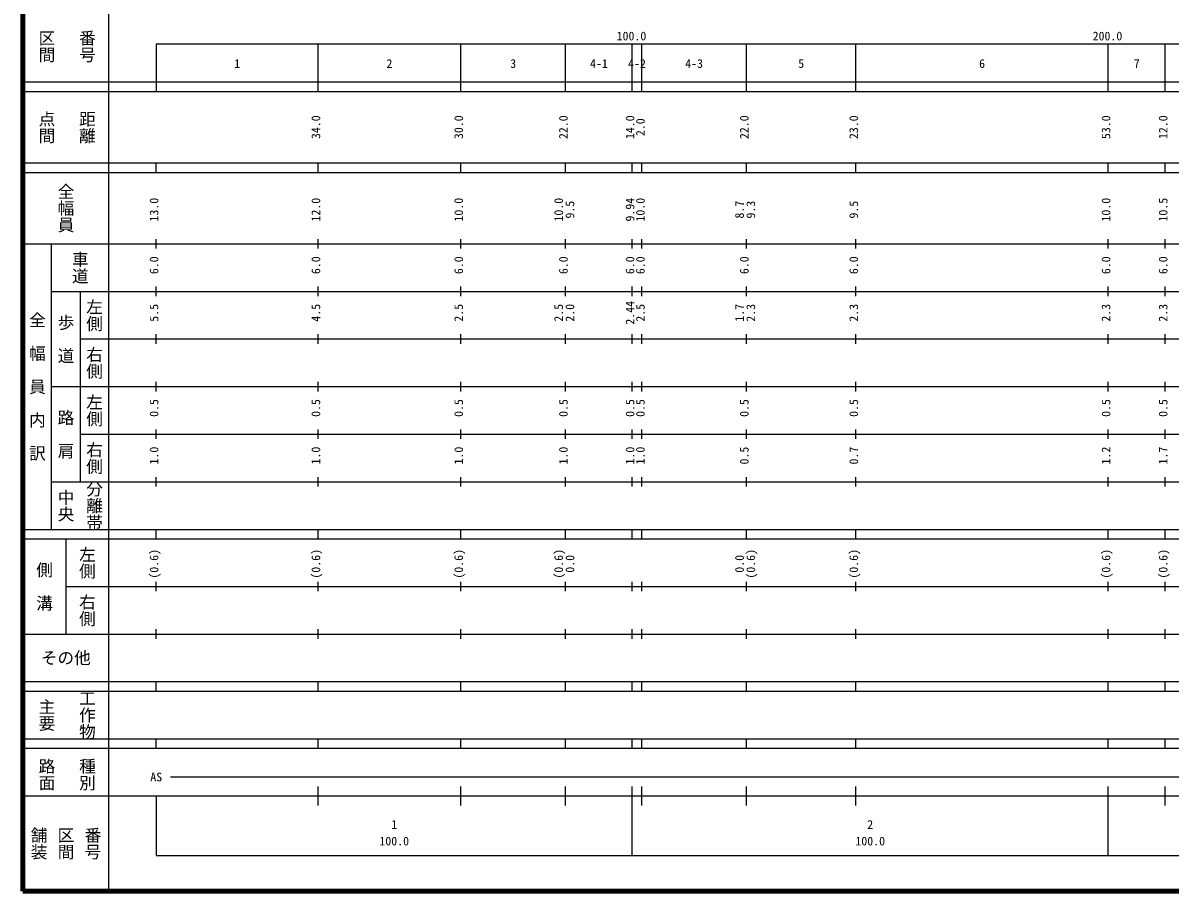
# Model space of a CAD drawing. Units: millimetres, scale not verified. Extents: x 40000 to 680000, y 20000 to 380000.
# Drawn here: x 40000 to 280994, y 20000 to 202409 of the extents above; entities that cross this region are included whole.
import ezdxf
from ezdxf.enums import TextEntityAlignment as Align

# ---------------------------------------------------------------- set-up
doc = ezdxf.new("R2010")
doc.units = ezdxf.units.MM
doc.header["$LTSCALE"] = 1000
doc.layers.add('M-TTL', color=2, linetype='Continuous', lineweight=140)
doc.layers.add('M-TTL-BAND', color=7, linetype='Continuous', lineweight=25)
doc.styles.add('@ＭＳ ゴシック', font='')
doc.styles.add('ＭＳ ゴシック', font='')
doc.styles.get('@ＭＳ ゴシック').set_extended_font_data('@MS Gothic')
doc.styles.get('ＭＳ ゴシック').set_extended_font_data('MS Gothic')

msp = doc.modelspace()

# ---------------------------------------------------------------- linework, layer by layer
at = {"layer": 'M-TTL'}
for p, q in [((40000, 380000), (40000, 20000)), ((40000, 20000), (680000, 20000))]:
    msp.add_line(p, q, dxfattribs=at)
at = {"layer": 'M-TTL-BAND'}
for p, q in [((58000, 370000), (58000, 20000)), ((68000, 198000), (579000, 198000)), ((68000, 198000), (68000, 188000)), ((102000, 188000), (102000, 198000)), ((132000, 188000), (132000, 198000)), ((154000, 188000), (154000, 198000)), ((168000, 188000), (168000, 198000)), ((170000, 188000), (170000, 198000)), ((192000, 188000), (192000, 198000)), ((215000, 188000), (215000, 198000)), ((268000, 188000), (268000, 198000)), ((280000, 188000), (280000, 198000)), ((40000, 190000), (579000, 190000)), ((40000, 188000), (579000, 188000)), ((40000, 173000), (579000, 173000)), ((68000, 171000), (68000, 173000)), ((102000, 171000), (102000, 173000)), ((132000, 171000), (132000, 173000)), ((154000, 171000), (154000, 173000)), ((168000, 171000), (168000, 173000)), ((170000, 171000), (170000, 173000)), ((192000, 171000), (192000, 173000)), ((215000, 171000), (215000, 173000)), ((268000, 171000), (268000, 173000)), ((280000, 171000), (280000, 173000)), ((40000, 171000), (579000, 171000)), ((68000, 155000), (68000, 157000)), ((102000, 155000), (102000, 157000)), ((132000, 155000), (132000, 157000)), ((154000, 155000), (154000, 157000)), ((168000, 155000), (168000, 157000)), ((170000, 155000), (170000, 157000)), ((192000, 155000), (192000, 157000)), ((215000, 155000), (215000, 157000)), ((268000, 155000), (268000, 157000)), ((280000, 155000), (280000, 157000)), ((40000, 156000), (579000, 156000)), ((46000, 96000), (46000, 156000)), ((46000, 146000), (579000, 146000)), ((52000, 146000), (52000, 106000)), ((68000, 145000), (68000, 147000)), ((102000, 145000), (102000, 147000)), ((132000, 145000), (132000, 147000)), ((154000, 145000), (154000, 147000)), ((168000, 145000), (168000, 147000)), ((170000, 145000), (170000, 147000)), ((192000, 145000), (192000, 147000)), ((215000, 145000), (215000, 147000)), ((268000, 145000), (268000, 147000)), ((280000, 145000), (280000, 147000)), ((52000, 136000), (579000, 136000)), ((68000, 135000), (68000, 137000)), ((102000, 135000), (102000, 137000)), ((132000, 135000), (132000, 137000)), ((154000, 135000), (154000, 137000)), ((168000, 135000), (168000, 137000)), ((170000, 135000), (170000, 137000)), ((192000, 135000), (192000, 137000)), ((215000, 135000), (215000, 137000)), ((268000, 135000), (268000, 137000)), ((280000, 135000), (280000, 137000)), ((46000, 126000), (579000, 126000)), ((68000, 125000), (68000, 127000)), ((102000, 125000), (102000, 127000)), ((132000, 125000), (132000, 127000)), ((154000, 125000), (154000, 127000)), ((168000, 125000), (168000, 127000)), ((170000, 125000), (170000, 127000)), ((192000, 125000), (192000, 127000)), ((215000, 125000), (215000, 127000)), ((268000, 125000), (268000, 127000)), ((280000, 125000), (280000, 127000)), ((52000, 116000), (579000, 116000)), ((68000, 115000), (68000, 117000)), ((102000, 115000), (102000, 117000)), ((132000, 115000), (132000, 117000)), ((154000, 115000), (154000, 117000)), ((168000, 115000), (168000, 117000)), ((170000, 115000), (170000, 117000)), ((192000, 115000), (192000, 117000)), ((215000, 115000), (215000, 117000)), ((268000, 115000), (268000, 117000)), ((280000, 115000), (280000, 117000)), ((68000, 105000), (68000, 107000)), ((102000, 105000), (102000, 107000)), ((132000, 105000), (132000, 107000)), ((154000, 105000), (154000, 107000)), ((168000, 105000), (168000, 107000)), ((170000, 105000), (170000, 107000)), ((192000, 105000), (192000, 107000)), ((215000, 105000), (215000, 107000)), ((268000, 105000), (268000, 107000)), ((280000, 105000), (280000, 107000)), ((46000, 106000), (579000, 106000)), ((40000, 96000), (579000, 96000)), ((40000, 94000), (579000, 94000)), ((49000, 94000), (49000, 74000)), ((68000, 94000), (68000, 96000)), ((102000, 94000), (102000, 96000)), ((132000, 94000), (132000, 96000)), ((154000, 94000), (154000, 96000)), ((168000, 94000), (168000, 96000)), ((170000, 94000), (170000, 96000)), ((192000, 94000), (192000, 96000)), ((215000, 94000), (215000, 96000)), ((268000, 94000), (268000, 96000)), ((280000, 94000), (280000, 96000)), ((68000, 83000), (68000, 85000)), ((102000, 83000), (102000, 85000)), ((132000, 83000), (132000, 85000)), ((154000, 83000), (154000, 85000)), ((168000, 83000), (168000, 85000)), ((170000, 83000), (170000, 85000)), ((192000, 83000), (192000, 85000)), ((215000, 83000), (215000, 85000)), ((268000, 83000), (268000, 85000)), ((280000, 83000), (280000, 85000)), ((49000, 84000), (579000, 84000)), ((68000, 73000), (68000, 75000)), ((102000, 73000), (102000, 75000)), ((132000, 73000), (132000, 75000)), ((154000, 73000), (154000, 75000)), ((168000, 73000), (168000, 75000)), ((170000, 73000), (170000, 75000)), ((192000, 73000), (192000, 75000)), ((215000, 73000), (215000, 75000)), ((268000, 73000), (268000, 75000)), ((280000, 73000), (280000, 75000)), ((40000, 74000), (579000, 74000)), ((40000, 64000), (579000, 64000)), ((68000, 62000), (68000, 64000)), ((102000, 62000), (102000, 64000)), ((132000, 62000), (132000, 64000)), ((154000, 62000), (154000, 64000)), ((168000, 62000), (168000, 64000)), ((170000, 62000), (170000, 64000)), ((192000, 62000), (192000, 64000)), ((215000, 62000), (215000, 64000)), ((268000, 62000), (268000, 64000)), ((280000, 62000), (280000, 64000)), ((40000, 62000), (579000, 62000)), ((40000, 52000), (579000, 52000)), ((68000, 50000), (68000, 52000)), ((102000, 50000), (102000, 52000)), ((132000, 50000), (132000, 52000)), ((154000, 50000), (154000, 52000)), ((168000, 50000), (168000, 52000)), ((170000, 50000), (170000, 52000)), ((192000, 50000), (192000, 52000)), ((215000, 50000), (215000, 52000)), ((268000, 50000), (268000, 52000)), ((280000, 50000), (280000, 52000)), ((40000, 50000), (579000, 50000)), ((71000, 44000), (565000, 44000)), ((102000, 38000), (102000, 42000)), ((132000, 38000), (132000, 42000)), ((154000, 38000), (154000, 42000)), ((168000, 27500), (168000, 42000)), ((170000, 38000), (170000, 42000)), ((192000, 38000), (192000, 42000)), ((215000, 38000), (215000, 42000)), ((268000, 27500), (268000, 42000)), ((280000, 38000), (280000, 42000)), ((40000, 40000), (579000, 40000)), ((68000, 40000), (68000, 27500)), ((68000, 27500), (579000, 27500))]:
    msp.add_line(p, q, dxfattribs=at)

# ---------------------------------------------------------------- texts
at = {"layer": 'M-TTL-BAND', "style": '@ＭＳ ゴシック'}
for s, p in [('区間', (45000, 197500)), ('番号', (53500, 197500)), ('点間', (45000, 180500)), ('距離', (53500, 180500)), ('全幅員', (49000, 163500)), ('車道', (52000, 151000)), ('左側', (55000, 141000)), ('全\u3000幅\u3000員\u3000内\u3000訳', (43000, 126000)), ('歩\u3000道', (49000, 136000)), ('右側', (55000, 131000)), ('左側', (55000, 121000)), ('路\u3000肩', (49000, 116000)), ('右側', (55000, 111000)), ('分離帯', (55000, 101000)), ('中央', (49000, 101000)), ('左側', (53500, 89000)), ('側\u3000溝', (44500, 84000)), ('右側', (53500, 79000)), ('主要', (45000, 57000)), ('工作物', (53500, 57000)), ('路面', (45000, 44500)), ('種別', (53500, 44500)), ('舗装', (43333, 30000)), ('区間', (49000, 30000)), ('番号', (54667, 30000))]:
    msp.add_text(s, height=2566, rotation=270, dxfattribs=at).set_placement(p, align=Align.MIDDLE_CENTER)
at = {"layer": 'M-TTL-BAND', "style": 'ＭＳ ゴシック'}
for s, p in [('100.0', (167844, 198195)), ('200.0', (267844, 198195)), ('1', (85000, 192405)), ('2', (117000, 192405)), ('3', (143000, 192405)), ('4-1', (161000, 192405)), ('4-2', (169000, 192405)), ('4-3', (181000, 192405)), ('5', (203500, 192405)), ('6', (241500, 192405)), ('7', (274000, 192405)), ('AS', (68000, 42500)), ('1', (118000, 32523)), ('2', (218000, 32523)), ('100.0', (118000, 29033)), ('100.0', (218000, 29033))]:
    msp.add_text(s, height=1833, dxfattribs=at).set_placement(p, align=Align.BOTTOM_CENTER)
for s, p in [('34.0', (103000, 180500)), ('30.0', (133000, 180500)), ('22.0', (155000, 180500)), ('14.0', (169000, 180500)), ('2.0', (171176, 180500)), ('22.0', (193000, 180500)), ('23.0', (216000, 180500)), ('53.0', (269000, 180500)), ('12.0', (281000, 180500)), ('13.0', (69000, 163174)), ('12.0', (103000, 163174)), ('10.0', (133000, 163174)), ('10.0', (154000, 163174)), ('9.5', (156370, 163174)), ('9.94', (169000, 163174)), ('10.0', (171176, 163174)), ('8.7', (192000, 163174)), ('9.3', (194370, 163174)), ('9.5', (216000, 163174)), ('10.0', (269000, 163174)), ('10.5', (281000, 163174)), ('6.0', (69000, 151500)), ('6.0', (103000, 151500)), ('6.0', (133000, 151500)), ('6.0', (155000, 151500)), ('6.0', (169000, 151500)), ('6.0', (171176, 151500)), ('6.0', (193000, 151500)), ('6.0', (216000, 151500)), ('6.0', (269000, 151500)), ('6.0', (281000, 151500)), ('5.5', (69000, 141500)), ('4.5', (103000, 141500)), ('2.5', (133000, 141500)), ('2.5', (154000, 141500)), ('2.0', (156370, 141500)), ('2.44', (169000, 141500)), ('2.5', (171176, 141500)), ('1.7', (192000, 141500)), ('2.3', (194370, 141500)), ('2.3', (216000, 141500)), ('2.3', (269000, 141500)), ('2.3', (281000, 141500)), ('0.5', (69000, 121500)), ('0.5', (103000, 121500)), ('0.5', (133000, 121500)), ('0.5', (155000, 121500)), ('0.5', (169000, 121500)), ('0.5', (171176, 121500)), ('0.5', (193000, 121500)), ('0.5', (216000, 121500)), ('0.5', (269000, 121500)), ('0.5', (281000, 121500)), ('1.0', (69000, 111500)), ('1.0', (103000, 111500)), ('1.0', (133000, 111500)), ('1.0', (155000, 111500)), ('1.0', (169000, 111500)), ('1.0', (171176, 111500)), ('0.5', (193000, 111500)), ('0.7', (216000, 111500)), ('1.2', (269000, 111500)), ('1.7', (281000, 111500)), ('(0.6)', (69000, 88764)), ('(0.6)', (103000, 88764)), ('(0.6)', (133000, 88764)), ('(0.6)', (154000, 88764)), ('0.0', (156370, 88764)), ('0.0', (192000, 88764)), ('(0.6)', (194370, 88764)), ('(0.6)', (216000, 88764)), ('(0.6)', (269000, 88764)), ('(0.6)', (281000, 88764))]:
    msp.add_text(s, height=1833, rotation=90, dxfattribs=at).set_placement(p, align=Align.BOTTOM_CENTER)
msp.add_text('その他', height=2566, dxfattribs=at).set_placement((49000, 69000), align=Align.MIDDLE_CENTER)

doc.saveas('drawing.dxf')
